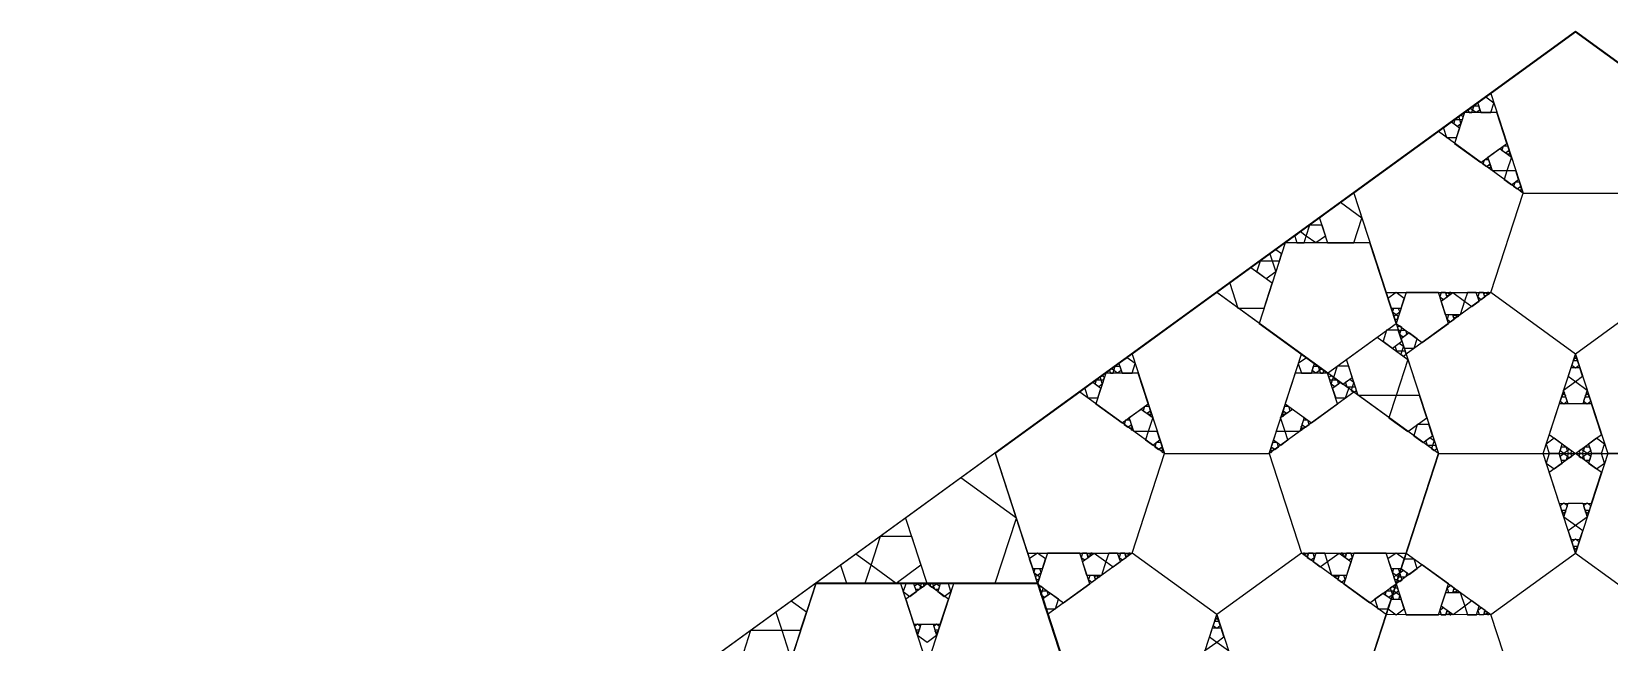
# Model space of a CAD drawing. Header units: inches. Extents: x -578 to 126, y -85 to 118.
# Drawn here: x -320.14 to -282.41, y 81.15 to 95.77 of the extents above; entities that cross this region are included whole.
import ezdxf

# ---------------------------------------------------------------- set-up
doc = ezdxf.new("R2010")
doc.units = ezdxf.units.IN
doc.header["$MEASUREMENT"] = 0
doc.layers.add('drawing', color=7, linetype='Continuous')

msp = doc.modelspace()

# ---------------------------------------------------------------- linework, layer by layer
for points in [[(-283.227, 88.05), (-285.251, 89.521), (-284.478, 91.901), (-281.976, 91.901), (-281.203, 89.521)], [(-289.778, 83.291), (-291.803, 81.82), (-293.827, 83.291), (-293.054, 85.67), (-290.552, 85.67)], [(-279.951, 85.67), (-277.927, 79.44), (-283.227, 75.589), (-288.527, 79.44), (-286.503, 85.67)], [(-283.225, 83.292), (-281.199, 81.823), (-281.97, 79.442), (-284.472, 79.44), (-285.248, 81.819)]]:
    msp.add_lwpolyline(points, close=True)
at = {"layer": 'drawing'}
for points in [[(-283.222, 95.766), (-378.328, 26.668), (-342.001, -85.135), (-224.444, -85.135), (-188.117, 26.668)], [(-260.771, 26.668), (-246.895, 69.373), (-283.222, 95.766), (-319.55, 69.373), (-305.674, 26.668)], [(-260.771, 26.668), (-246.895, 69.373), (-283.222, 95.766), (-319.55, 69.373), (-305.674, 26.668)], [(-283.227, 95.752), (-297.103, 85.67), (-291.803, 69.358), (-274.651, 69.358), (-269.351, 85.67)], [(-274.647, 69.373), (-269.347, 85.685), (-283.222, 95.766), (-297.098, 85.685), (-291.798, 69.373)], [(-279.951, 85.67), (-277.927, 91.901), (-283.227, 95.752), (-288.527, 91.901), (-286.503, 85.67)], [(-279.951, 85.67), (-277.927, 91.901), (-283.227, 95.752), (-288.527, 91.901), (-286.503, 85.67)], [(-281.976, 91.901), (-281.203, 94.281), (-283.227, 95.752), (-285.251, 94.281), (-284.478, 91.901)], [(-285.598, 93.826), (-285.684, 93.889), (-285.651, 93.991), (-285.544, 93.991), (-285.511, 93.889)], [(-285.251, 93.826), (-285.178, 94.054), (-285.371, 94.194), (-285.564, 94.054), (-285.49, 93.826)], [(-286.383, 93.459), (-286.309, 93.231), (-286.07, 93.231), (-285.997, 93.459), (-286.19, 93.599)], [(-286.103, 93.662), (-285.996, 93.662), (-285.963, 93.56), (-286.05, 93.497), (-286.137, 93.56)], [(-285.104, 93.826), (-285.877, 93.826), (-286.116, 93.091), (-285.49, 92.636), (-284.865, 93.091)], [(-285.104, 93.826), (-285.877, 93.826), (-286.116, 93.091), (-285.49, 92.636), (-284.865, 93.091)], [(-286.016, 93.725), (-285.996, 93.662), (-285.93, 93.662), (-285.91, 93.725), (-285.963, 93.764)], [(-285.705, 93.826), (-285.684, 93.889), (-285.738, 93.928), (-285.791, 93.889), (-285.771, 93.826)], [(-284.478, 91.901), (-286.503, 93.372), (-288.527, 91.901), (-287.754, 89.521), (-285.251, 89.521)], [(-284.756, 92.762), (-284.864, 92.431), (-285.211, 92.431), (-285.318, 92.762), (-285.037, 92.966)], [(-284.845, 93.028), (-284.951, 93.028), (-284.984, 92.927), (-284.898, 92.864), (-284.812, 92.927)], [(-284.797, 92.882), (-284.811, 92.836), (-284.859, 92.836), (-284.874, 92.882), (-284.835, 92.91)], [(-284.782, 92.836), (-284.811, 92.836), (-284.82, 92.808), (-284.797, 92.791), (-284.773, 92.808)], [(-285.298, 92.699), (-285.404, 92.699), (-285.437, 92.598), (-285.351, 92.535), (-285.265, 92.598)], [(-285.25, 92.552), (-285.265, 92.507), (-285.313, 92.507), (-285.327, 92.552), (-285.289, 92.58)], [(-285.235, 92.507), (-285.265, 92.507), (-285.274, 92.479), (-285.25, 92.462), (-285.226, 92.479)], [(-284.65, 92.431), (-284.864, 92.431), (-284.929, 92.229), (-284.757, 92.103), (-284.585, 92.229)], [(-284.564, 92.166), (-284.671, 92.166), (-284.704, 92.065), (-284.618, 92.002), (-284.531, 92.065)], [(-288.527, 90.711), (-288.334, 91.306), (-288.84, 91.674), (-289.346, 91.306), (-289.153, 90.711)], [(-284.516, 92.02), (-284.531, 91.974), (-284.579, 91.974), (-284.594, 92.02), (-284.555, 92.048)], [(-284.502, 91.974), (-284.531, 91.974), (-284.54, 91.946), (-284.517, 91.929), (-284.493, 91.946)], [(-289.714, 90.711), (-289.661, 90.875), (-289.8, 90.976), (-289.939, 90.875), (-289.886, 90.711)], [(-289.433, 90.71), (-289.661, 90.875), (-289.574, 91.142), (-289.293, 91.142), (-289.206, 90.875)], [(-288.14, 90.711), (-290.165, 90.711), (-290.791, 88.786), (-289.153, 87.596), (-287.515, 88.786)], [(-290.53, 90.446), (-290.477, 90.282), (-290.304, 90.282), (-290.251, 90.446), (-290.39, 90.547)], [(-290.758, 90.282), (-290.477, 90.282), (-290.39, 90.015), (-290.617, 89.85), (-290.844, 90.015)], [(-291.49, 89.748), (-291.297, 89.153), (-290.671, 89.153), (-290.478, 89.748), (-290.984, 90.116)], [(-286.503, 85.67), (-291.803, 89.521), (-297.103, 85.67), (-295.078, 79.44), (-288.527, 79.44)], [(-286.503, 85.67), (-291.803, 89.521), (-297.103, 85.67), (-295.078, 79.44), (-288.527, 79.44)], [(-290.552, 85.67), (-289.778, 88.05), (-291.803, 89.521), (-293.827, 88.05), (-293.054, 85.67)], [(-287.322, 89.381), (-287.515, 89.521), (-287.708, 89.381), (-287.634, 89.153), (-287.395, 89.153)], [(-287.276, 89.521), (-287.515, 88.786), (-286.889, 88.331), (-286.264, 88.786), (-286.503, 89.521)], [(-287.276, 89.521), (-287.515, 88.786), (-286.889, 88.331), (-286.264, 88.786), (-286.503, 89.521)], [(-285.251, 89.521), (-287.276, 88.05), (-286.503, 85.67), (-284, 85.67), (-283.227, 88.05)], [(-286.437, 89.521), (-286.47, 89.42), (-286.384, 89.357), (-286.297, 89.42), (-286.33, 89.521)], [(-286.156, 89.523), (-285.875, 89.319), (-285.982, 88.988), (-286.33, 88.988), (-286.437, 89.319)], [(-286.283, 89.521), (-286.244, 89.493), (-286.259, 89.448), (-286.307, 89.448), (-286.321, 89.493)], [(-286.235, 89.521), (-286.244, 89.493), (-286.22, 89.476), (-286.196, 89.493), (-286.205, 89.521)], [(-285.809, 89.521), (-285.875, 89.319), (-285.703, 89.193), (-285.53, 89.319), (-285.596, 89.521)], [(-285.53, 89.521), (-285.563, 89.42), (-285.477, 89.357), (-285.391, 89.42), (-285.424, 89.521)], [(-285.376, 89.521), (-285.337, 89.493), (-285.352, 89.448), (-285.4, 89.448), (-285.415, 89.493)], [(-285.328, 89.521), (-285.337, 89.493), (-285.314, 89.476), (-285.29, 89.493), (-285.299, 89.521)], [(-283.227, 88.05), (-282.454, 85.67), (-279.951, 85.67), (-279.178, 88.05), (-281.203, 89.521)], [(-287.428, 89.051), (-287.515, 88.988), (-287.602, 89.051), (-287.569, 89.153), (-287.461, 89.153)], [(-287.462, 88.95), (-287.515, 88.988), (-287.568, 88.95), (-287.548, 88.887), (-287.482, 88.887)], [(-287.462, 88.622), (-287.396, 88.622), (-287.375, 88.684), (-287.429, 88.723), (-287.482, 88.684)], [(-286.264, 88.988), (-286.297, 88.887), (-286.21, 88.824), (-286.124, 88.887), (-286.157, 88.988)], [(-286.109, 88.988), (-286.071, 88.96), (-286.086, 88.915), (-286.133, 88.915), (-286.148, 88.96)], [(-286.062, 88.988), (-286.071, 88.96), (-286.047, 88.943), (-286.023, 88.96), (-286.032, 88.988)], [(-287.23, 87.924), (-287.511, 87.059), (-288.421, 87.059), (-288.702, 87.924), (-287.966, 88.458)], [(-287.462, 88.622), (-287.74, 88.622), (-287.827, 88.357), (-287.601, 88.193), (-287.375, 88.357)], [(-287.336, 88.238), (-287.375, 88.119), (-287.5, 88.119), (-287.539, 88.238), (-287.438, 88.312)], [(-287.429, 88.52), (-287.396, 88.622), (-287.289, 88.622), (-287.255, 88.52), (-287.342, 88.457)], [(-287.322, 88.191), (-287.083, 88.191), (-287.009, 88.418), (-287.202, 88.558), (-287.395, 88.418)], [(-293.827, 87.596), (-293.753, 87.823), (-293.947, 87.963), (-294.14, 87.823), (-294.066, 87.596)], [(-289.659, 87.963), (-289.852, 87.823), (-289.778, 87.596), (-289.539, 87.596), (-289.465, 87.823)], [(-287.298, 88.119), (-287.375, 88.119), (-287.399, 88.046), (-287.337, 88.001), (-287.274, 88.046)], [(-283.266, 87.932), (-283.227, 87.96), (-283.188, 87.932), (-283.203, 87.886), (-283.251, 87.886)], [(-283.251, 87.977), (-283.227, 87.96), (-283.203, 87.977), (-283.212, 88.005), (-283.242, 88.005)], [(-293.679, 87.596), (-294.453, 87.596), (-294.692, 86.86), (-294.066, 86.406), (-293.441, 86.86)], [(-293.679, 87.596), (-294.453, 87.596), (-294.692, 86.86), (-294.066, 86.406), (-293.441, 86.86)], [(-294.592, 87.494), (-294.572, 87.432), (-294.506, 87.432), (-294.486, 87.494), (-294.539, 87.533)], [(-294.28, 87.596), (-294.26, 87.658), (-294.313, 87.697), (-294.367, 87.658), (-294.346, 87.596)], [(-294.173, 87.595), (-294.26, 87.658), (-294.227, 87.76), (-294.12, 87.76), (-294.086, 87.658)], [(-288.914, 86.86), (-289.153, 87.596), (-289.926, 87.596), (-290.165, 86.86), (-289.539, 86.406)], [(-289.379, 87.76), (-289.345, 87.658), (-289.432, 87.595), (-289.519, 87.658), (-289.486, 87.76)], [(-289.292, 87.697), (-289.345, 87.658), (-289.325, 87.596), (-289.259, 87.596), (-289.239, 87.658)], [(-289.099, 87.432), (-289.034, 87.432), (-289.013, 87.494), (-289.067, 87.533), (-289.12, 87.494)], [(-288.648, 87.76), (-288.927, 87.76), (-289.013, 87.494), (-288.788, 87.331), (-288.562, 87.494)], [(-283.399, 87.52), (-283.227, 87.395), (-283.055, 87.52), (-283.12, 87.723), (-283.334, 87.723)], [(-283.313, 87.785), (-283.227, 87.723), (-283.141, 87.785), (-283.174, 87.886), (-283.28, 87.886)], [(-294.959, 87.228), (-294.885, 87.001), (-294.646, 87.001), (-294.572, 87.228), (-294.766, 87.369)], [(-294.679, 87.432), (-294.572, 87.432), (-294.539, 87.33), (-294.625, 87.267), (-294.712, 87.33)], [(-289.067, 87.33), (-289.034, 87.432), (-288.926, 87.432), (-288.893, 87.33), (-288.98, 87.267)], [(-288.959, 87.001), (-288.72, 87.001), (-288.647, 87.228), (-288.84, 87.369), (-289.033, 87.228)], [(-288.523, 87.376), (-288.562, 87.257), (-288.687, 87.257), (-288.726, 87.376), (-288.624, 87.449)], [(-288.485, 87.257), (-288.562, 87.257), (-288.585, 87.184), (-288.523, 87.138), (-288.461, 87.184)], [(-283.508, 87.191), (-283.227, 87.395), (-282.946, 87.191), (-283.053, 86.86), (-283.401, 86.86)], [(-293.054, 85.67), (-295.078, 87.141), (-297.103, 85.67), (-296.33, 83.291), (-293.827, 83.291)], [(-293.42, 86.798), (-293.527, 86.798), (-293.56, 86.696), (-293.473, 86.634), (-293.387, 86.696)], [(-289.778, 83.291), (-287.276, 83.291), (-286.503, 85.67), (-288.527, 87.141), (-290.552, 85.67)], [(-290.046, 86.696), (-290.079, 86.798), (-290.185, 86.798), (-290.218, 86.696), (-290.132, 86.634)], [(-286.954, 87.059), (-287.511, 87.059), (-287.684, 86.528), (-287.233, 86.2), (-286.781, 86.528)], [(-283.853, 86.125), (-283.227, 85.67), (-282.601, 86.125), (-282.84, 86.86), (-283.614, 86.86)], [(-283.853, 86.125), (-283.227, 85.67), (-282.601, 86.125), (-282.84, 86.86), (-283.614, 86.86)], [(-283.593, 86.923), (-283.507, 86.86), (-283.421, 86.923), (-283.454, 87.024), (-283.56, 87.024)], [(-283.546, 87.07), (-283.507, 87.098), (-283.468, 87.07), (-283.483, 87.024), (-283.531, 87.024)], [(-283.531, 87.115), (-283.507, 87.098), (-283.483, 87.115), (-283.492, 87.143), (-283.522, 87.143)], [(-283.033, 86.923), (-282.947, 86.86), (-282.861, 86.923), (-282.894, 87.024), (-283, 87.024)], [(-282.986, 87.07), (-282.947, 87.098), (-282.908, 87.07), (-282.923, 87.024), (-282.971, 87.024)], [(-282.971, 87.115), (-282.947, 87.098), (-282.923, 87.115), (-282.932, 87.143), (-282.962, 87.143)], [(-293.873, 86.468), (-293.98, 86.468), (-294.013, 86.367), (-293.927, 86.305), (-293.841, 86.367)], [(-293.332, 86.531), (-293.439, 86.201), (-293.786, 86.201), (-293.894, 86.531), (-293.613, 86.735)], [(-293.372, 86.651), (-293.387, 86.606), (-293.435, 86.606), (-293.45, 86.651), (-293.411, 86.679)], [(-293.358, 86.606), (-293.387, 86.606), (-293.396, 86.578), (-293.372, 86.56), (-293.349, 86.578)], [(-289.819, 86.201), (-290.166, 86.201), (-290.274, 86.531), (-289.993, 86.735), (-289.712, 86.531)], [(-290.209, 86.578), (-290.218, 86.606), (-290.248, 86.606), (-290.257, 86.578), (-290.233, 86.56)], [(-290.171, 86.606), (-290.218, 86.606), (-290.233, 86.651), (-290.194, 86.679), (-290.156, 86.651)], [(-289.593, 86.367), (-289.625, 86.468), (-289.732, 86.468), (-289.765, 86.367), (-289.679, 86.305)], [(-293.826, 86.322), (-293.84, 86.276), (-293.888, 86.276), (-293.903, 86.322), (-293.864, 86.35)], [(-293.811, 86.276), (-293.84, 86.276), (-293.849, 86.248), (-293.826, 86.231), (-293.802, 86.248)], [(-293.226, 86.201), (-293.439, 86.201), (-293.505, 85.998), (-293.333, 85.873), (-293.16, 85.998)], [(-290.1, 85.998), (-290.166, 86.201), (-290.379, 86.201), (-290.445, 85.998), (-290.273, 85.873)], [(-289.756, 86.248), (-289.765, 86.276), (-289.794, 86.276), (-289.803, 86.248), (-289.78, 86.231)], [(-289.717, 86.276), (-289.765, 86.276), (-289.78, 86.322), (-289.741, 86.35), (-289.702, 86.322)], [(-286.728, 86.364), (-287.007, 86.364), (-287.093, 86.099), (-286.868, 85.936), (-286.642, 86.099)], [(-286.603, 85.981), (-286.642, 85.862), (-286.767, 85.862), (-286.805, 85.981), (-286.704, 86.054)], [(-283.733, 86.038), (-283.926, 85.898), (-283.853, 85.67), (-283.614, 85.67), (-283.54, 85.898)], [(-282.601, 85.67), (-282.528, 85.898), (-282.721, 86.038), (-282.914, 85.898), (-282.84, 85.67)], [(-293.14, 85.936), (-293.247, 85.936), (-293.279, 85.834), (-293.193, 85.772), (-293.107, 85.834)], [(-293.092, 85.789), (-293.107, 85.743), (-293.155, 85.743), (-293.17, 85.789), (-293.131, 85.817)], [(-293.078, 85.743), (-293.107, 85.743), (-293.116, 85.716), (-293.092, 85.698), (-293.069, 85.716)], [(-290.489, 85.716), (-290.498, 85.743), (-290.528, 85.743), (-290.537, 85.716), (-290.513, 85.698)], [(-290.451, 85.743), (-290.498, 85.743), (-290.513, 85.789), (-290.475, 85.817), (-290.436, 85.789)], [(-290.326, 85.834), (-290.359, 85.936), (-290.465, 85.936), (-290.498, 85.834), (-290.412, 85.772)], [(-286.503, 85.668), (-288.521, 79.435), (-283.217, 75.59), (-277.921, 79.447), (-279.952, 85.675)], [(-283.225, 83.292), (-284.001, 85.671), (-286.503, 85.668), (-287.274, 83.288), (-285.248, 81.819)], [(-286.565, 85.862), (-286.642, 85.862), (-286.665, 85.789), (-286.603, 85.743), (-286.541, 85.789)], [(-283.853, 85.671), (-283.927, 85.444), (-283.733, 85.303), (-283.54, 85.444), (-283.614, 85.671)], [(-282.602, 85.218), (-283.228, 85.672), (-283.853, 85.217), (-283.613, 84.481), (-282.84, 84.482)], [(-282.602, 85.218), (-283.228, 85.672), (-283.853, 85.217), (-283.613, 84.481), (-282.84, 84.482)], [(-283.507, 85.672), (-283.42, 85.609), (-283.453, 85.507), (-283.561, 85.507), (-283.594, 85.609)], [(-283.453, 85.835), (-283.42, 85.733), (-283.507, 85.67), (-283.593, 85.733), (-283.56, 85.835)], [(-283.366, 85.772), (-283.42, 85.733), (-283.399, 85.67), (-283.334, 85.67), (-283.313, 85.733)], [(-283.4, 85.672), (-283.42, 85.609), (-283.367, 85.57), (-283.314, 85.609), (-283.334, 85.672)], [(-281.199, 81.823), (-279.176, 83.296), (-279.952, 85.675), (-282.454, 85.673), (-283.225, 83.292)], [(-283.088, 85.571), (-283.035, 85.609), (-283.055, 85.672), (-283.121, 85.672), (-283.142, 85.609)], [(-283.055, 85.67), (-283.034, 85.733), (-283.088, 85.772), (-283.141, 85.733), (-283.121, 85.67)], [(-283.002, 85.507), (-283.035, 85.609), (-282.948, 85.673), (-282.861, 85.61), (-282.894, 85.507)], [(-282.948, 85.67), (-283.034, 85.733), (-283.001, 85.835), (-282.894, 85.835), (-282.861, 85.733)], [(-282.721, 85.305), (-282.528, 85.445), (-282.602, 85.672), (-282.841, 85.672), (-282.915, 85.445)], [(-297.098, 82.57), (-296.592, 84.127), (-297.917, 85.09), (-299.242, 84.127), (-298.736, 82.57)], [(-283.42, 84.419), (-283.507, 84.482), (-283.593, 84.419), (-283.56, 84.318), (-283.453, 84.318)], [(-283.468, 84.272), (-283.506, 84.244), (-283.545, 84.272), (-283.53, 84.318), (-283.482, 84.318)], [(-283.483, 84.227), (-283.506, 84.244), (-283.53, 84.227), (-283.521, 84.199), (-283.492, 84.199)], [(-282.945, 84.152), (-283.226, 83.947), (-283.507, 84.151), (-283.4, 84.482), (-283.053, 84.482)], [(-282.86, 84.42), (-282.946, 84.482), (-283.032, 84.419), (-282.999, 84.318), (-282.893, 84.318)], [(-282.907, 84.273), (-282.946, 84.245), (-282.985, 84.273), (-282.97, 84.318), (-282.922, 84.318)], [(-282.922, 84.227), (-282.946, 84.245), (-282.97, 84.227), (-282.961, 84.199), (-282.931, 84.199)], [(-283.053, 83.822), (-283.226, 83.947), (-283.398, 83.822), (-283.332, 83.619), (-283.119, 83.62)], [(-299.47, 82.566), (-300.066, 82.999), (-299.838, 83.698), (-299.103, 83.698), (-298.875, 82.999)], [(-283.139, 83.557), (-283.226, 83.62), (-283.312, 83.557), (-283.279, 83.456), (-283.172, 83.456)], [(-283.187, 83.41), (-283.225, 83.382), (-283.264, 83.41), (-283.249, 83.456), (-283.201, 83.456)], [(-283.202, 83.365), (-283.225, 83.382), (-283.249, 83.365), (-283.24, 83.337), (-283.211, 83.337)], [(-300.205, 82.57), (-300.066, 82.999), (-300.431, 83.264), (-300.796, 82.999), (-300.656, 82.57)], [(-295.897, 83.15), (-296.091, 83.291), (-296.284, 83.15), (-296.21, 82.923), (-295.971, 82.923)], [(-295.852, 83.291), (-296.091, 82.555), (-295.465, 82.101), (-294.839, 82.555), (-295.078, 83.291)], [(-295.852, 83.291), (-296.091, 82.555), (-295.465, 82.101), (-294.839, 82.555), (-295.078, 83.291)], [(-293.827, 83.291), (-295.852, 81.82), (-295.078, 79.44), (-292.576, 79.44), (-291.803, 81.82)], [(-295.013, 83.291), (-295.045, 83.189), (-294.959, 83.127), (-294.873, 83.189), (-294.906, 83.291)], [(-294.732, 83.292), (-294.451, 83.088), (-294.558, 82.758), (-294.905, 82.758), (-295.013, 83.088)], [(-294.858, 83.291), (-294.82, 83.263), (-294.834, 83.217), (-294.882, 83.217), (-294.897, 83.263)], [(-294.811, 83.291), (-294.82, 83.263), (-294.796, 83.245), (-294.772, 83.263), (-294.781, 83.291)], [(-294.385, 83.291), (-294.451, 83.088), (-294.278, 82.963), (-294.106, 83.088), (-294.172, 83.291)], [(-294.106, 83.291), (-294.139, 83.189), (-294.053, 83.127), (-293.967, 83.189), (-293.999, 83.291)], [(-293.952, 83.291), (-293.913, 83.263), (-293.928, 83.217), (-293.976, 83.217), (-293.99, 83.263)], [(-293.904, 83.291), (-293.913, 83.263), (-293.889, 83.245), (-293.866, 83.263), (-293.875, 83.291)], [(-291.803, 81.82), (-291.029, 79.44), (-288.527, 79.44), (-287.754, 81.82), (-289.778, 83.291)], [(-289.716, 83.245), (-289.692, 83.263), (-289.701, 83.291), (-289.731, 83.291), (-289.74, 83.263)], [(-289.678, 83.217), (-289.692, 83.263), (-289.654, 83.291), (-289.615, 83.263), (-289.63, 83.217)], [(-289.553, 83.127), (-289.467, 83.189), (-289.5, 83.291), (-289.606, 83.291), (-289.639, 83.189)], [(-289.327, 82.963), (-289.155, 83.088), (-289.221, 83.291), (-289.434, 83.291), (-289.5, 83.088)], [(-289.048, 82.758), (-289.155, 83.088), (-288.874, 83.292), (-288.593, 83.088), (-288.7, 82.758)], [(-288.81, 83.245), (-288.786, 83.263), (-288.795, 83.291), (-288.824, 83.291), (-288.833, 83.263)], [(-288.771, 83.217), (-288.786, 83.263), (-288.747, 83.291), (-288.708, 83.263), (-288.723, 83.217)], [(-288.14, 82.101), (-287.515, 82.555), (-287.754, 83.291), (-288.527, 83.291), (-288.766, 82.555)], [(-288.14, 82.101), (-287.515, 82.555), (-287.754, 83.291), (-288.527, 83.291), (-288.766, 82.555)], [(-288.646, 83.127), (-288.56, 83.189), (-288.593, 83.291), (-288.699, 83.291), (-288.732, 83.189)], [(-287.322, 83.15), (-287.515, 83.291), (-287.708, 83.15), (-287.634, 82.923), (-287.395, 82.923)], [(-286.887, 83.007), (-287.512, 82.552), (-287.273, 81.817), (-286.499, 81.818), (-286.261, 82.553)], [(-287.007, 82.92), (-287.081, 83.147), (-287.32, 83.147), (-287.393, 82.92), (-287.2, 82.779)], [(-296.004, 82.821), (-296.091, 82.758), (-296.177, 82.821), (-296.144, 82.923), (-296.037, 82.923)], [(-296.037, 82.719), (-296.091, 82.758), (-296.144, 82.719), (-296.124, 82.656), (-296.058, 82.656)], [(-294.839, 82.758), (-294.872, 82.656), (-294.786, 82.594), (-294.7, 82.656), (-294.733, 82.758)], [(-294.685, 82.758), (-294.646, 82.73), (-294.661, 82.684), (-294.709, 82.684), (-294.724, 82.73)], [(-294.637, 82.758), (-294.646, 82.73), (-294.623, 82.713), (-294.599, 82.73), (-294.608, 82.758)], [(-288.983, 82.713), (-288.959, 82.73), (-288.968, 82.758), (-288.997, 82.758), (-289.006, 82.73)], [(-288.944, 82.684), (-288.959, 82.73), (-288.92, 82.758), (-288.882, 82.73), (-288.896, 82.684)], [(-288.819, 82.594), (-288.733, 82.656), (-288.766, 82.758), (-288.873, 82.758), (-288.905, 82.656)], [(-287.428, 82.821), (-287.515, 82.758), (-287.602, 82.821), (-287.569, 82.923), (-287.461, 82.923)], [(-287.462, 82.719), (-287.515, 82.758), (-287.568, 82.719), (-287.548, 82.656), (-287.482, 82.656)], [(-287.373, 82.653), (-287.393, 82.716), (-287.459, 82.716), (-287.479, 82.653), (-287.426, 82.615)], [(-287.286, 82.716), (-287.393, 82.716), (-287.427, 82.818), (-287.34, 82.881), (-287.253, 82.818)], [(-298.728, 74.359), (-294.419, 77.49), (-296.065, 82.555), (-301.391, 82.555), (-303.036, 77.49)], [(-296.086, 82.57), (-301.386, 82.57), (-303.024, 77.529), (-298.736, 74.414), (-294.448, 77.529)], [(-296.086, 82.57), (-301.386, 82.57), (-303.024, 77.529), (-298.736, 74.414), (-294.448, 77.529)], [(-298.728, 80.62), (-299.356, 82.555), (-301.391, 82.555), (-302.019, 80.62), (-300.373, 79.425)], [(-299.236, 82.555), (-299.296, 82.37), (-299.139, 82.256), (-298.982, 82.37), (-299.042, 82.555)], [(-298.219, 82.186), (-298.728, 82.555), (-299.236, 82.186), (-299.042, 81.588), (-298.413, 81.588)], [(-298.219, 82.186), (-298.728, 82.555), (-299.236, 82.186), (-299.042, 81.588), (-298.413, 81.588)], [(-298.955, 82.555), (-298.884, 82.504), (-298.911, 82.421), (-298.998, 82.421), (-299.025, 82.504)], [(-298.868, 82.555), (-298.884, 82.504), (-298.841, 82.473), (-298.798, 82.504), (-298.814, 82.555)], [(-297.082, 79.425), (-295.436, 80.62), (-296.065, 82.555), (-298.099, 82.555), (-298.728, 80.62)], [(-298.614, 82.473), (-298.571, 82.504), (-298.587, 82.555), (-298.641, 82.555), (-298.658, 82.504)], [(-298.544, 82.421), (-298.571, 82.504), (-298.5, 82.555), (-298.43, 82.504), (-298.457, 82.421)], [(-298.316, 82.256), (-298.159, 82.37), (-298.219, 82.555), (-298.413, 82.555), (-298.473, 82.37)], [(-296.037, 82.391), (-295.972, 82.391), (-295.951, 82.454), (-296.004, 82.493), (-296.058, 82.454)], [(-296.005, 82.289), (-295.972, 82.391), (-295.864, 82.391), (-295.831, 82.289), (-295.918, 82.226)], [(-295.897, 81.96), (-295.658, 81.96), (-295.584, 82.187), (-295.778, 82.328), (-295.971, 82.187)], [(-288.021, 82.187), (-287.947, 81.96), (-287.708, 81.96), (-287.634, 82.187), (-287.828, 82.328)], [(-287.741, 82.391), (-287.634, 82.391), (-287.601, 82.289), (-287.688, 82.226), (-287.774, 82.289)], [(-287.654, 82.454), (-287.634, 82.391), (-287.568, 82.391), (-287.548, 82.454), (-287.601, 82.493)], [(-287.599, 82.286), (-287.512, 82.349), (-287.425, 82.286), (-287.458, 82.184), (-287.566, 82.184)], [(-287.565, 82.388), (-287.512, 82.349), (-287.459, 82.388), (-287.479, 82.451), (-287.545, 82.451)], [(-285.979, 82.351), (-285.872, 82.021), (-286.152, 81.816), (-286.434, 82.02), (-286.327, 82.351)], [(-286.208, 82.515), (-286.294, 82.452), (-286.261, 82.351), (-286.154, 82.351), (-286.122, 82.452)], [(-286.083, 82.424), (-286.068, 82.379), (-286.107, 82.351), (-286.145, 82.379), (-286.131, 82.424)], [(-286.044, 82.396), (-286.068, 82.379), (-286.059, 82.351), (-286.029, 82.351), (-286.02, 82.379)], [(-302.342, 81.876), (-302.202, 81.446), (-301.751, 81.446), (-301.611, 81.876), (-301.977, 82.141)], [(-287.705, 81.957), (-287.511, 81.816), (-287.318, 81.957), (-287.392, 82.184), (-287.631, 82.184)], [(-286.38, 81.982), (-286.466, 81.919), (-286.433, 81.818), (-286.327, 81.818), (-286.294, 81.919)], [(-286.255, 81.891), (-286.24, 81.846), (-286.279, 81.818), (-286.318, 81.846), (-286.303, 81.891)], [(-286.217, 81.863), (-286.24, 81.846), (-286.231, 81.818), (-286.202, 81.818), (-286.193, 81.846)], [(-285.7, 82.146), (-285.872, 82.021), (-285.806, 81.818), (-285.593, 81.818), (-285.527, 82.021)], [(-285.474, 81.982), (-285.56, 81.92), (-285.527, 81.819), (-285.42, 81.819), (-285.388, 81.92)], [(-285.349, 81.892), (-285.334, 81.847), (-285.373, 81.819), (-285.411, 81.847), (-285.397, 81.892)], [(-285.31, 81.864), (-285.334, 81.847), (-285.325, 81.819), (-285.295, 81.819), (-285.286, 81.847)], [(-298.885, 81.537), (-298.955, 81.588), (-299.025, 81.537), (-298.999, 81.454), (-298.912, 81.454)], [(-298.499, 81.319), (-298.728, 81.153), (-298.956, 81.319), (-298.869, 81.588), (-298.586, 81.588)], [(-298.43, 81.537), (-298.5, 81.588), (-298.57, 81.537), (-298.543, 81.454), (-298.457, 81.454)], [(-291.975, 81.289), (-291.803, 81.164), (-291.63, 81.289), (-291.696, 81.492), (-291.909, 81.492)], [(-291.889, 81.555), (-291.803, 81.492), (-291.717, 81.555), (-291.749, 81.656), (-291.856, 81.656)], [(-291.841, 81.701), (-291.803, 81.729), (-291.764, 81.701), (-291.779, 81.656), (-291.827, 81.656)], [(-291.826, 81.747), (-291.803, 81.729), (-291.779, 81.747), (-291.788, 81.775), (-291.817, 81.775)], [(-285.248, 81.819), (-287.75, 81.816), (-288.521, 79.435), (-286.495, 77.967), (-284.472, 79.44)], [(-302.938, 81.446), (-302.202, 81.446), (-301.975, 80.747), (-302.57, 80.315), (-303.165, 80.747)], [(-298.924, 81.417), (-298.955, 81.395), (-298.987, 81.417), (-298.975, 81.454), (-298.936, 81.454)], [(-298.936, 81.381), (-298.955, 81.395), (-298.975, 81.381), (-298.967, 81.358), (-298.943, 81.358)], [(-298.468, 81.417), (-298.5, 81.395), (-298.531, 81.417), (-298.519, 81.454), (-298.48, 81.454)], [(-298.481, 81.381), (-298.5, 81.395), (-298.519, 81.381), (-298.512, 81.358), (-298.488, 81.358)], [(-292.084, 80.96), (-291.803, 81.164), (-291.522, 80.96), (-291.629, 80.63), (-291.976, 80.63)]]:
    msp.add_lwpolyline(points, close=True, dxfattribs=at)

doc.saveas('drawing.dxf')
